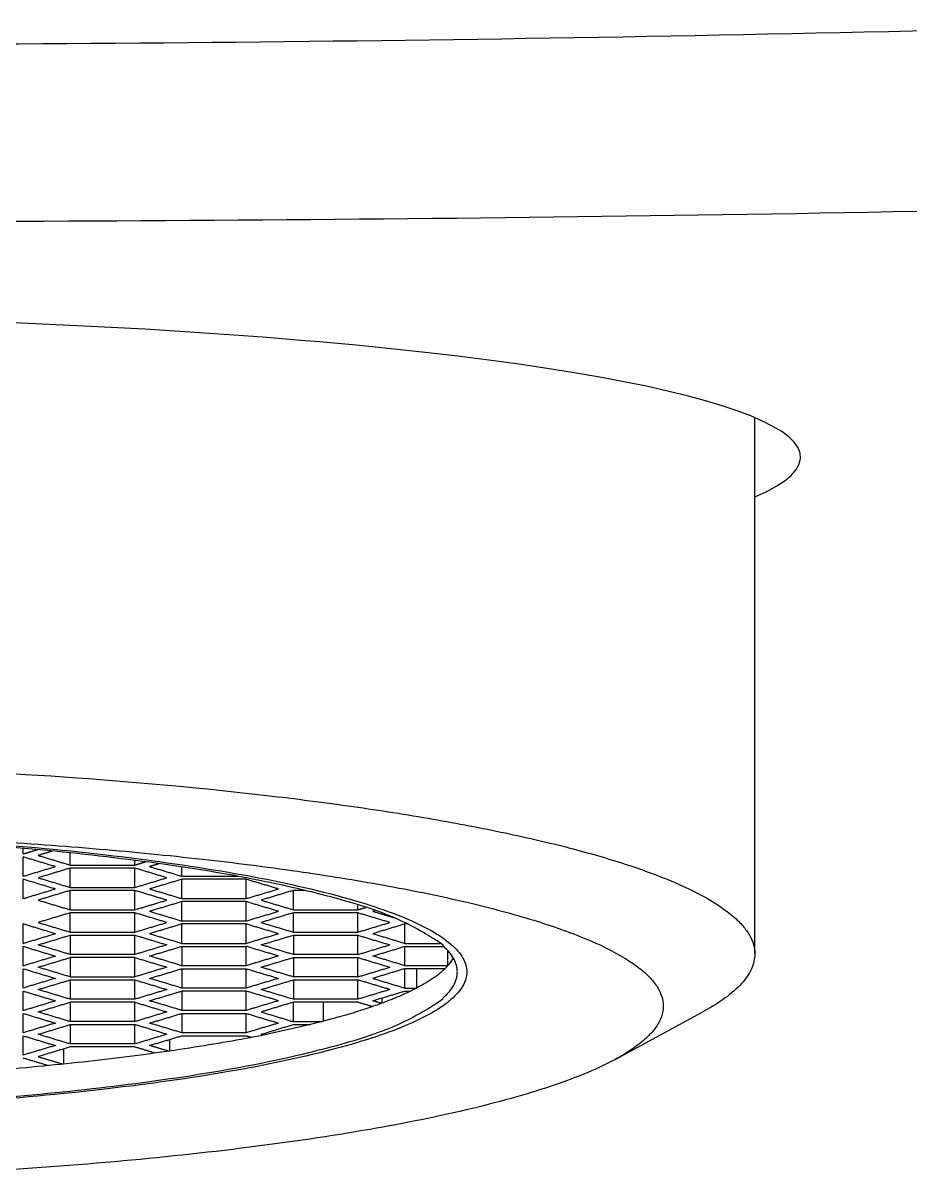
# Model space of a CAD drawing. Extents: x 47470 to 48064, y 16089 to 16509.
# Drawn here: x 47879.06 to 47888.75, y 16341.18 to 16353.83 of the extents above; entities that cross this region are included whole.
import ezdxf

# ---------------------------------------------------------------- set-up
doc = ezdxf.new("R2010")
doc.units = 0
doc.header["$LTSCALE"] = 7
doc.header["$MEASUREMENT"] = 0
doc.layers.get('0').update_dxf_attribs({"color": 2, "linetype": 'CONTINUOUS'})
doc.layers.add('DWG', color=7, linetype='CONTINUOUS')

msp = doc.modelspace()

# ---------------------------------------------------------------- linework, layer by layer
at = {"ltscale": 0.6}
for points in [[(47879.06088, 16344.75471), (47879.06088, 16344.78542), (47879.06088, 16344.81613)], [(47879.06088, 16344.75471), (47879.13913, 16344.77825), (47879.21738, 16344.80178)], [(47879.06088, 16344.51041), (47879.06088, 16344.6162), (47879.06088, 16344.72198)], [(47879.41259, 16344.6162), (47879.23674, 16344.66909), (47879.06088, 16344.72198)], [(47879.38221, 16344.7859), (47879.30316, 16344.76212), (47879.22411, 16344.73835)], [(47879.22411, 16344.73835), (47879.39997, 16344.68545), (47879.57582, 16344.63256)], [(47879.57582, 16344.63256), (47879.57582, 16344.69937), (47879.57582, 16344.76618)], [(47879.06088, 16344.51041), (47879.23674, 16344.56331), (47879.41259, 16344.6162)], [(47879.57582, 16344.59983), (47879.39997, 16344.54694), (47879.22411, 16344.49405)], [(47879.57582, 16344.63256), (47879.92753, 16344.63256), (47880.27925, 16344.63256)], [(47879.57582, 16344.38827), (47879.57582, 16344.49405), (47879.57582, 16344.59983)], [(47880.27925, 16344.59983), (47879.92753, 16344.59983), (47879.57582, 16344.59983)], [(47880.27925, 16344.63256), (47880.27925, 16344.65834), (47880.27925, 16344.68413)], [(47880.27925, 16344.63256), (47880.33888, 16344.6505), (47880.39851, 16344.66843)], [(47880.27925, 16344.38827), (47880.27925, 16344.49405), (47880.27925, 16344.59983)], [(47880.63096, 16344.49405), (47880.4551, 16344.54694), (47880.27925, 16344.59983)], [(47880.54804, 16344.64795), (47880.49526, 16344.63207), (47880.44248, 16344.6162)], [(47880.44248, 16344.6162), (47880.61833, 16344.56331), (47880.79419, 16344.51041)], [(47880.79419, 16344.51041), (47880.79419, 16344.56128), (47880.79419, 16344.61215)], [(47879.06088, 16344.26612), (47879.06088, 16344.3719), (47879.06088, 16344.47768)], [(47879.41259, 16344.3719), (47879.23674, 16344.42479), (47879.06088, 16344.47768)], [(47879.22411, 16344.49405), (47879.39997, 16344.44116), (47879.57582, 16344.38827)], [(47880.27925, 16344.38827), (47880.4551, 16344.44116), (47880.63096, 16344.49405)], [(47880.79419, 16344.47768), (47880.61833, 16344.42479), (47880.44248, 16344.3719)], [(47880.79419, 16344.51041), (47881.09997, 16344.51041), (47881.40575, 16344.51041)], [(47880.79419, 16344.26612), (47880.79419, 16344.3719), (47880.79419, 16344.47768)], [(47881.49761, 16344.47768), (47881.1459, 16344.47768), (47880.79419, 16344.47768)], [(47881.49761, 16344.26612), (47881.49761, 16344.3719), (47881.49761, 16344.47768)], [(47881.84932, 16344.3719), (47881.67347, 16344.42479), (47881.49761, 16344.47768)], [(47879.06088, 16344.26612), (47879.23674, 16344.31901), (47879.41259, 16344.3719)], [(47879.57582, 16344.35554), (47879.39997, 16344.30264), (47879.22411, 16344.24975)], [(47879.57582, 16344.38827), (47879.92753, 16344.38827), (47880.27925, 16344.38827)], [(47879.57582, 16344.14397), (47879.57582, 16344.24975), (47879.57582, 16344.35554)], [(47880.27925, 16344.35554), (47879.92753, 16344.35554), (47879.57582, 16344.35554)], [(47880.27925, 16344.14397), (47880.27925, 16344.24975), (47880.27925, 16344.35554)], [(47880.63096, 16344.24975), (47880.4551, 16344.30264), (47880.27925, 16344.35554)], [(47880.44248, 16344.3719), (47880.61833, 16344.31901), (47880.79419, 16344.26612)], [(47881.49761, 16344.26612), (47881.67347, 16344.31901), (47881.84932, 16344.3719)], [(47882.01255, 16344.35554), (47881.8367, 16344.30264), (47881.66084, 16344.24975)], [(47882.01255, 16344.14397), (47882.01255, 16344.24975), (47882.01255, 16344.35554)], [(47882.14517, 16344.35554), (47882.07886, 16344.35554), (47882.01255, 16344.35554)], [(47879.22411, 16344.24975), (47879.39997, 16344.19686), (47879.57582, 16344.14397)], [(47880.27925, 16344.14397), (47880.4551, 16344.19686), (47880.63096, 16344.24975)], [(47880.79419, 16344.23339), (47880.61833, 16344.1805), (47880.44248, 16344.1276)], [(47880.79419, 16344.26612), (47881.1459, 16344.26612), (47881.49761, 16344.26612)], [(47880.79419, 16344.02182), (47880.79419, 16344.1276), (47880.79419, 16344.23339)], [(47881.49761, 16344.23339), (47881.1459, 16344.23339), (47880.79419, 16344.23339)], [(47881.49761, 16344.02182), (47881.49761, 16344.1276), (47881.49761, 16344.23339)], [(47881.84932, 16344.1276), (47881.67347, 16344.1805), (47881.49761, 16344.23339)], [(47881.66084, 16344.24975), (47881.8367, 16344.19686), (47882.01255, 16344.14397)], [(47879.57582, 16344.11124), (47879.39997, 16344.05835), (47879.22411, 16344.00546)], [(47879.57582, 16344.14397), (47879.92753, 16344.14397), (47880.27925, 16344.14397)], [(47879.57582, 16343.89967), (47879.57582, 16344.00546), (47879.57582, 16344.11124)], [(47880.27925, 16344.11124), (47879.92753, 16344.11124), (47879.57582, 16344.11124)], [(47880.27925, 16343.89967), (47880.27925, 16344.00546), (47880.27925, 16344.11124)], [(47880.63096, 16344.00546), (47880.4551, 16344.05835), (47880.27925, 16344.11124)], [(47880.44248, 16344.1276), (47880.61833, 16344.07471), (47880.79419, 16344.02182)], [(47881.49761, 16344.02182), (47881.67347, 16344.07471), (47881.84932, 16344.1276)], [(47882.01255, 16344.11124), (47881.8367, 16344.05835), (47881.66084, 16344.00546)], [(47882.01255, 16344.14397), (47882.36426, 16344.14397), (47882.71598, 16344.14397)], [(47882.01255, 16343.89967), (47882.01255, 16344.00546), (47882.01255, 16344.11124)], [(47882.71598, 16344.11124), (47882.36426, 16344.11124), (47882.01255, 16344.11124)], [(47882.71598, 16344.14397), (47882.71598, 16344.17157), (47882.71598, 16344.19918)], [(47882.71598, 16344.14397), (47882.76023, 16344.15728), (47882.80449, 16344.17059)], [(47882.71598, 16343.89967), (47882.71598, 16344.00546), (47882.71598, 16344.11124)], [(47883.06769, 16344.00546), (47882.89183, 16344.05835), (47882.71598, 16344.11124)], [(47882.90633, 16344.13576), (47882.89277, 16344.13168), (47882.8792, 16344.1276)], [(47882.8792, 16344.1276), (47882.99574, 16344.09255), (47883.11228, 16344.0575)], [(47879.06088, 16343.77752), (47879.06088, 16343.88331), (47879.06088, 16343.98909)], [(47879.41259, 16343.88331), (47879.23674, 16343.9362), (47879.06088, 16343.98909)], [(47879.22411, 16344.00546), (47879.39997, 16343.95256), (47879.57582, 16343.89967)], [(47880.27925, 16343.89967), (47880.4551, 16343.95256), (47880.63096, 16344.00546)], [(47880.79419, 16343.98909), (47880.61833, 16343.9362), (47880.44248, 16343.88331)], [(47880.79419, 16344.02182), (47881.1459, 16344.02182), (47881.49761, 16344.02182)], [(47880.79419, 16343.77752), (47880.79419, 16343.88331), (47880.79419, 16343.98909)], [(47881.49761, 16343.98909), (47881.1459, 16343.98909), (47880.79419, 16343.98909)], [(47881.49761, 16343.77752), (47881.49761, 16343.88331), (47881.49761, 16343.98909)], [(47881.84932, 16343.88331), (47881.67347, 16343.9362), (47881.49761, 16343.98909)], [(47881.66084, 16344.00546), (47881.8367, 16343.95256), (47882.01255, 16343.89967)], [(47882.71598, 16343.89967), (47882.89183, 16343.95256), (47883.06769, 16344.00546)], [(47883.23092, 16343.98909), (47883.05506, 16343.9362), (47882.8792, 16343.88331)], [(47883.23092, 16343.77752), (47883.23092, 16343.88331), (47883.23092, 16343.98909)], [(47883.26787, 16343.98909), (47883.24939, 16343.98909), (47883.23092, 16343.98909)], [(47879.06088, 16343.77752), (47879.23674, 16343.83042), (47879.41259, 16343.88331)], [(47879.22411, 16343.76116), (47879.39997, 16343.81405), (47879.57582, 16343.86694)], [(47879.57582, 16343.89967), (47879.92753, 16343.89967), (47880.27925, 16343.89967)], [(47879.57582, 16343.86694), (47879.57582, 16343.76116), (47879.57582, 16343.65538)], [(47879.57582, 16343.86694), (47879.92753, 16343.86694), (47880.27925, 16343.86694)], [(47880.27925, 16343.65538), (47880.27925, 16343.76116), (47880.27925, 16343.86694)], [(47880.27925, 16343.86694), (47880.4551, 16343.81405), (47880.63096, 16343.76116)], [(47880.44248, 16343.88331), (47880.61833, 16343.83042), (47880.79419, 16343.77752)], [(47881.49761, 16343.77752), (47881.67347, 16343.83042), (47881.84932, 16343.88331)], [(47881.66084, 16343.76116), (47881.8367, 16343.81405), (47882.01255, 16343.86694)], [(47882.01255, 16343.89967), (47882.36426, 16343.89967), (47882.71598, 16343.89967)], [(47882.01255, 16343.86694), (47882.01255, 16343.76116), (47882.01255, 16343.65538)], [(47882.01255, 16343.86694), (47882.36426, 16343.86694), (47882.71598, 16343.86694)], [(47882.71598, 16343.65538), (47882.71598, 16343.76116), (47882.71598, 16343.86694)], [(47882.71598, 16343.86694), (47882.89183, 16343.81405), (47883.06769, 16343.76116)], [(47882.8792, 16343.88331), (47883.05506, 16343.83042), (47883.23092, 16343.77752)], [(47879.06088, 16343.53323), (47879.06088, 16343.63901), (47879.06088, 16343.7448)], [(47879.06088, 16343.7448), (47879.23674, 16343.6919), (47879.41259, 16343.63901)], [(47879.57582, 16343.65538), (47879.39997, 16343.70827), (47879.22411, 16343.76116)], [(47880.63096, 16343.76116), (47880.4551, 16343.70827), (47880.27925, 16343.65538)], [(47880.44248, 16343.63901), (47880.61833, 16343.6919), (47880.79419, 16343.7448)], [(47880.79419, 16343.77752), (47881.1459, 16343.77752), (47881.49761, 16343.77752)], [(47880.79419, 16343.7448), (47880.79419, 16343.63901), (47880.79419, 16343.53323)], [(47880.79419, 16343.7448), (47881.1459, 16343.7448), (47881.49761, 16343.7448)], [(47881.49761, 16343.53323), (47881.49761, 16343.63901), (47881.49761, 16343.7448)], [(47881.84932, 16343.63901), (47881.67347, 16343.6919), (47881.49761, 16343.7448)], [(47882.01255, 16343.65538), (47881.8367, 16343.70827), (47881.66084, 16343.76116)], [(47882.71598, 16343.65538), (47882.89183, 16343.70827), (47883.06769, 16343.76116)], [(47882.8792, 16343.63901), (47883.05506, 16343.6919), (47883.23092, 16343.7448)], [(47883.23092, 16343.77752), (47883.42419, 16343.77752), (47883.61747, 16343.77752)], [(47883.23092, 16343.53323), (47883.23092, 16343.63901), (47883.23092, 16343.7448)], [(47883.23092, 16343.7448), (47883.4429, 16343.7448), (47883.65488, 16343.7448)], [(47879.06088, 16343.53323), (47879.23674, 16343.58612), (47879.41259, 16343.63901)], [(47879.22411, 16343.51686), (47879.39997, 16343.56976), (47879.57582, 16343.62265)], [(47880.27925, 16343.65538), (47879.92753, 16343.65538), (47879.57582, 16343.65538)], [(47879.57582, 16343.62265), (47879.57582, 16343.51686), (47879.57582, 16343.41108)], [(47880.27925, 16343.62265), (47879.92753, 16343.62265), (47879.57582, 16343.62265)], [(47880.27925, 16343.41108), (47880.27925, 16343.51686), (47880.27925, 16343.62265)], [(47880.27925, 16343.62265), (47880.4551, 16343.56976), (47880.63096, 16343.51686)], [(47880.79419, 16343.53323), (47880.61833, 16343.58612), (47880.44248, 16343.63901)], [(47881.84932, 16343.63901), (47881.67347, 16343.58612), (47881.49761, 16343.53323)], [(47881.66084, 16343.51686), (47881.8367, 16343.56976), (47882.01255, 16343.62265)], [(47882.71598, 16343.65538), (47882.36426, 16343.65538), (47882.01255, 16343.65538)], [(47882.01255, 16343.62265), (47882.01255, 16343.51686), (47882.01255, 16343.41108)], [(47882.01255, 16343.62265), (47882.36426, 16343.62265), (47882.71598, 16343.62265)], [(47882.71598, 16343.41108), (47882.71598, 16343.51686), (47882.71598, 16343.62265)], [(47882.71598, 16343.62265), (47882.89183, 16343.56976), (47883.06769, 16343.51686)], [(47883.23092, 16343.53323), (47883.05506, 16343.58612), (47882.8792, 16343.63901)], [(47883.69752, 16343.70182), (47883.69752, 16343.61753), (47883.69752, 16343.53323)], [(47879.06088, 16343.28893), (47879.06088, 16343.39472), (47879.06088, 16343.5005)], [(47879.06088, 16343.5005), (47879.23674, 16343.44761), (47879.41259, 16343.39472)], [(47879.57582, 16343.41108), (47879.39997, 16343.46397), (47879.22411, 16343.51686)], [(47880.63096, 16343.51686), (47880.4551, 16343.46397), (47880.27925, 16343.41108)], [(47880.44248, 16343.39472), (47880.61833, 16343.44761), (47880.79419, 16343.5005)], [(47881.49761, 16343.53323), (47881.1459, 16343.53323), (47880.79419, 16343.53323)], [(47880.79419, 16343.5005), (47880.79419, 16343.39472), (47880.79419, 16343.28893)], [(47880.79419, 16343.5005), (47881.1459, 16343.5005), (47881.49761, 16343.5005)], [(47881.49761, 16343.28893), (47881.49761, 16343.39472), (47881.49761, 16343.5005)], [(47881.49761, 16343.5005), (47881.67347, 16343.44761), (47881.84932, 16343.39472)], [(47882.01255, 16343.41108), (47881.8367, 16343.46397), (47881.66084, 16343.51686)], [(47882.71598, 16343.41108), (47882.89183, 16343.46397), (47883.06769, 16343.51686)], [(47883.23092, 16343.5005), (47883.05506, 16343.44761), (47882.8792, 16343.39472)], [(47883.69752, 16343.53323), (47883.46422, 16343.53323), (47883.23092, 16343.53323)], [(47883.23092, 16343.28893), (47883.23092, 16343.39472), (47883.23092, 16343.5005)], [(47883.66679, 16343.5005), (47883.44885, 16343.5005), (47883.23092, 16343.5005)], [(47883.36291, 16343.29056), (47883.36291, 16343.39553), (47883.36291, 16343.5005)], [(47879.41259, 16343.39472), (47879.23674, 16343.34182), (47879.06088, 16343.28893)], [(47879.22411, 16343.27257), (47879.39997, 16343.32546), (47879.57582, 16343.37835)], [(47879.57582, 16343.41108), (47879.92753, 16343.41108), (47880.27925, 16343.41108)], [(47879.57582, 16343.37835), (47879.57582, 16343.27257), (47879.57582, 16343.16678)], [(47879.57582, 16343.37835), (47879.92753, 16343.37835), (47880.27925, 16343.37835)], [(47880.27925, 16343.16678), (47880.27925, 16343.27257), (47880.27925, 16343.37835)], [(47880.27925, 16343.37835), (47880.4551, 16343.32546), (47880.63096, 16343.27257)], [(47880.79419, 16343.28893), (47880.61833, 16343.34182), (47880.44248, 16343.39472)], [(47881.84932, 16343.39472), (47881.67347, 16343.34182), (47881.49761, 16343.28893)], [(47881.66084, 16343.27257), (47881.8367, 16343.32546), (47882.01255, 16343.37835)], [(47882.71598, 16343.41108), (47882.36426, 16343.41108), (47882.01255, 16343.41108)], [(47882.01255, 16343.37835), (47882.01255, 16343.27257), (47882.01255, 16343.16678)], [(47882.01255, 16343.37835), (47882.36426, 16343.37835), (47882.71598, 16343.37835)], [(47882.71598, 16343.16678), (47882.71598, 16343.27257), (47882.71598, 16343.37835)], [(47883.06769, 16343.27257), (47882.89183, 16343.32546), (47882.71598, 16343.37835)], [(47882.8792, 16343.39472), (47883.05506, 16343.34182), (47883.23092, 16343.28893)], [(47879.06088, 16343.04464), (47879.06088, 16343.15042), (47879.06088, 16343.2562)], [(47879.06088, 16343.2562), (47879.23674, 16343.20331), (47879.41259, 16343.15042)], [(47879.57582, 16343.16678), (47879.39997, 16343.21968), (47879.22411, 16343.27257)], [(47880.63096, 16343.27257), (47880.4551, 16343.21968), (47880.27925, 16343.16678)], [(47880.44248, 16343.15042), (47880.61833, 16343.20331), (47880.79419, 16343.2562)], [(47881.49761, 16343.28893), (47881.1459, 16343.28893), (47880.79419, 16343.28893)], [(47880.79419, 16343.2562), (47880.79419, 16343.15042), (47880.79419, 16343.04464)], [(47881.49761, 16343.2562), (47881.1459, 16343.2562), (47880.79419, 16343.2562)], [(47881.49761, 16343.04464), (47881.49761, 16343.15042), (47881.49761, 16343.2562)], [(47881.84932, 16343.15042), (47881.67347, 16343.20331), (47881.49761, 16343.2562)], [(47882.01255, 16343.16678), (47881.8367, 16343.21968), (47881.66084, 16343.27257)], [(47883.06769, 16343.27257), (47882.89183, 16343.21968), (47882.71598, 16343.16678)], [(47882.8792, 16343.15042), (47883.05506, 16343.20331), (47883.23092, 16343.2562)], [(47883.23092, 16343.28893), (47883.29536, 16343.28893), (47883.35981, 16343.28893)], [(47883.23092, 16343.2562), (47883.26293, 16343.2562), (47883.29494, 16343.2562)], [(47879.06088, 16343.04464), (47879.23674, 16343.09753), (47879.41259, 16343.15042)], [(47879.22411, 16343.02827), (47879.39997, 16343.08116), (47879.57582, 16343.13405)], [(47880.27925, 16343.16678), (47879.92753, 16343.16678), (47879.57582, 16343.16678)], [(47879.57582, 16343.13405), (47879.57582, 16343.02827), (47879.57582, 16342.92249)], [(47880.27925, 16343.13405), (47879.92753, 16343.13405), (47879.57582, 16343.13405)], [(47880.27925, 16342.92249), (47880.27925, 16343.02827), (47880.27925, 16343.13405)], [(47880.27925, 16343.13405), (47880.4551, 16343.08116), (47880.63096, 16343.02827)], [(47880.79419, 16343.04464), (47880.61833, 16343.09753), (47880.44248, 16343.15042)], [(47881.84932, 16343.15042), (47881.67347, 16343.09753), (47881.49761, 16343.04464)], [(47882.01255, 16343.13405), (47881.8367, 16343.08116), (47881.66084, 16343.02827)], [(47882.71598, 16343.16678), (47882.36426, 16343.16678), (47882.01255, 16343.16678)], [(47882.01255, 16342.92249), (47882.01255, 16343.02827), (47882.01255, 16343.13405)], [(47882.71598, 16343.13405), (47882.36426, 16343.13405), (47882.01255, 16343.13405)], [(47882.34145, 16342.92593), (47882.34145, 16343.02999), (47882.34145, 16343.13405)], [(47882.87597, 16343.08593), (47882.79597, 16343.10999), (47882.71598, 16343.13405)], [(47882.97536, 16343.1215), (47882.92728, 16343.13596), (47882.8792, 16343.15042)], [(47882.97941, 16343.18056), (47882.97941, 16343.15178), (47882.97941, 16343.123)], [(47879.06088, 16342.80034), (47879.06088, 16342.90612), (47879.06088, 16343.01191)], [(47879.06088, 16343.01191), (47879.23674, 16342.95901), (47879.41259, 16342.90612)], [(47879.57582, 16342.92249), (47879.39997, 16342.97538), (47879.22411, 16343.02827)], [(47880.63096, 16343.02827), (47880.4551, 16342.97538), (47880.27925, 16342.92249)], [(47880.44248, 16342.90612), (47880.61833, 16342.95901), (47880.79419, 16343.01191)], [(47881.49761, 16343.04464), (47881.1459, 16343.04464), (47880.79419, 16343.04464)], [(47880.79419, 16343.01191), (47880.79419, 16342.90612), (47880.79419, 16342.80034)], [(47880.79419, 16343.01191), (47881.1459, 16343.01191), (47881.49761, 16343.01191)], [(47881.49761, 16342.80034), (47881.49761, 16342.90612), (47881.49761, 16343.01191)], [(47881.49761, 16343.01191), (47881.67347, 16342.95901), (47881.84932, 16342.90612)], [(47881.66084, 16343.02827), (47881.8367, 16342.97538), (47882.01255, 16342.92249)], [(47879.41259, 16342.90612), (47879.23674, 16342.85323), (47879.06088, 16342.80034)], [(47879.22411, 16342.78397), (47879.39997, 16342.83687), (47879.57582, 16342.88976)], [(47880.27925, 16342.92249), (47879.92753, 16342.92249), (47879.57582, 16342.92249)], [(47879.57582, 16342.88976), (47879.57582, 16342.78397), (47879.57582, 16342.67819)], [(47879.57582, 16342.88976), (47879.92753, 16342.88976), (47880.27925, 16342.88976)], [(47880.27925, 16342.67819), (47880.27925, 16342.78397), (47880.27925, 16342.88976)], [(47880.63096, 16342.78397), (47880.4551, 16342.83687), (47880.27925, 16342.88976)], [(47880.79419, 16342.80034), (47880.61833, 16342.85323), (47880.44248, 16342.90612)], [(47881.84932, 16342.90612), (47881.67347, 16342.85323), (47881.49761, 16342.80034)], [(47881.66084, 16342.78397), (47881.8367, 16342.83687), (47882.01255, 16342.88976)], [(47882.01255, 16342.92249), (47882.17039, 16342.92249), (47882.32823, 16342.92249)], [(47882.01255, 16342.88976), (47882.10559, 16342.88976), (47882.19863, 16342.88976)], [(47879.06088, 16342.55604), (47879.06088, 16342.66183), (47879.06088, 16342.76761)], [(47879.06088, 16342.76761), (47879.23674, 16342.71472), (47879.41259, 16342.66183)], [(47879.57582, 16342.67819), (47879.39997, 16342.73108), (47879.22411, 16342.78397)], [(47880.63096, 16342.78397), (47880.4551, 16342.73108), (47880.27925, 16342.67819)], [(47880.44248, 16342.66183), (47880.61833, 16342.71472), (47880.79419, 16342.76761)], [(47880.66041, 16342.72737), (47880.66041, 16342.66387), (47880.66041, 16342.60037)], [(47881.49761, 16342.80034), (47881.1459, 16342.80034), (47880.79419, 16342.80034)], [(47880.79419, 16342.76761), (47881.1459, 16342.76761), (47881.49761, 16342.76761)], [(47881.49761, 16342.76761), (47881.52671, 16342.75886), (47881.55582, 16342.7501)], [(47881.68725, 16342.77603), (47881.67405, 16342.78), (47881.66084, 16342.78397)], [(47881.6948, 16342.79419), (47881.6948, 16342.78587), (47881.6948, 16342.77756)], [(47879.41259, 16342.66183), (47879.23674, 16342.60894), (47879.06088, 16342.55604)], [(47879.57582, 16342.64546), (47879.39997, 16342.59257), (47879.22411, 16342.53968)], [(47879.50671, 16342.45896), (47879.50671, 16342.54182), (47879.50671, 16342.62467)], [(47880.27925, 16342.67819), (47879.92753, 16342.67819), (47879.57582, 16342.67819)], [(47880.27925, 16342.64546), (47879.92753, 16342.64546), (47879.57582, 16342.64546)], [(47880.50316, 16342.57812), (47880.3912, 16342.61179), (47880.27925, 16342.64546)], [(47880.65122, 16342.59904), (47880.54685, 16342.63044), (47880.44248, 16342.66183)], [(47879.33271, 16342.44156), (47879.19679, 16342.48244), (47879.06088, 16342.52331)], [(47879.22411, 16342.53968), (47879.36011, 16342.49877), (47879.49611, 16342.45787)]]:
    msp.add_open_spline(points, degree=2, dxfattribs=at)
for points, weights in [([(47883.76095, 16343.61615), (47883.71158, 16343.53445), (47883.63865, 16343.47285)], [1, 0.986756824, 1]), ([(47883.75873, 16343.61997), (47883.73302, 16343.57314), (47883.69752, 16343.53323)], [1, 0.993692573485, 1]), ([(47883.54822, 16343.40184), (47883.61154, 16343.44631), (47883.66679, 16343.5005)], [1, 0.996660464943, 1])]:
    msp.add_rational_spline(points, weights, degree=2, dxfattribs=at)
msp.add_rational_spline([(47883.54806, 16343.40206), (47881.90308, 16342.24749), (47875.05367, 16342.24749), (47868.28878, 16342.24749), (47866.58519, 16343.38434)], [0.919661735513, 0.755159574898, 1, 0.75744780317, 0.91662268234], degree=2, knots=[-34.34859446, -34.34859446, -34.34859446, -18.70902166, -18.70902166, -3.2156131, -3.2156131, -3.2156131], dxfattribs=at)
at = {"layer": 'DWG'}
for p, q in [((47887.05367, 16343.66137), (47887.05367, 16349.52164)), ((47885.52811, 16342.50943), (47886.48033, 16343.02497))]:
    msp.add_line(p, q, dxfattribs=at)
msp.add_ellipse((47875.05368, 16349.08895), major_axis=(12.5, 0), ratio=0.12362477, start_param=5.99938929, end_param=9.70857016, dxfattribs=at)
for points, knots in [([(47858.16389, 16353.8315), (47863.79191, 16353.66504), (47875.05367, 16353.52295), (47886.31544, 16353.66504), (47891.94346, 16353.83152)], [0, 0, 0, 0, 0.5, 1, 1, 1, 1]), ([(47892.00249, 16351.84496), (47886.35441, 16351.69945), (47875.05367, 16351.61377), (47863.75294, 16351.69945), (47858.10486, 16351.84494)], [0, 0, 0, 0, 0.50000004, 1, 1, 1, 1]), ([(47875.05367, 16345.74515), (47875.83415, 16345.74515), (47877.36619, 16345.71945), (47879.59006, 16345.60456), (47881.34732, 16345.44538), (47882.64375, 16345.27966), (47883.51408, 16345.14379), (47884.30318, 16344.9941), (47885.00361, 16344.8321), (47885.60884, 16344.65953), (47886.11381, 16344.47817), (47886.51419, 16344.28988), (47886.77567, 16344.11809), (47886.92264, 16343.97414), (47886.99727, 16343.87176), (47887.04314, 16343.76749), (47887.05367, 16343.69579), (47887.05367, 16343.66137)], [0, 0, 0, 0, 0.18763352, 0.36827769, 0.53524539, 0.61167013, 0.68245443, 0.74698205, 0.80471838, 0.85522918, 0.89821097, 0.93354951, 0.96145069, 0.97286664, 0.98284425, 0.99172489, 1, 1, 1, 1]), ([(47866.19916, 16343.46531), (47866.19842, 16343.41195), (47866.23783, 16343.29598), (47866.38014, 16343.14454), (47866.59842, 16343.00077), (47866.89558, 16342.86124), (47867.2696, 16342.72747), (47867.90959, 16342.54593), (47868.87462, 16342.35098), (47870.20209, 16342.16777), (47871.71292, 16342.03096), (47873.35078, 16341.94677), (47875.05608, 16341.91795), (47876.76347, 16341.94696), (47878.4075, 16342.03175), (47879.92278, 16342.16979), (47881.24995, 16342.35363), (47882.21159, 16342.54951), (47882.84666, 16342.73006), (47883.21762, 16342.86388), (47883.51212, 16343.00252), (47883.72889, 16343.1461), (47883.8698, 16343.2966), (47883.92602, 16343.4649), (47883.86966, 16343.63608), (47883.72697, 16343.785), (47883.50903, 16343.9306), (47883.21175, 16344.06888), (47882.83787, 16344.20345), (47882.19777, 16344.3845), (47881.23274, 16344.57978), (47879.90523, 16344.76277), (47878.39444, 16344.89973), (47876.75656, 16344.98382), (47875.05127, 16345.0127), (47873.34387, 16344.98366), (47871.69985, 16344.89889), (47870.18455, 16344.76083), (47868.8574, 16344.577), (47867.89579, 16344.3811), (47867.26074, 16344.20056), (47866.88972, 16344.06676), (47866.59511, 16343.92805), (47866.37845, 16343.78462), (47866.2375, 16343.63384), (47866.1984, 16343.51842), (47866.19916, 16343.46531)], [0, 0, 0, 0, 0.15871653, 0.35658877, 0.61464749, 0.94123546, 1.33888563, 1.80603483, 2.93562685, 4.29016577, 5.82506217, 7.48546596, 9.20956231, 10.9408816, 12.6076934, 14.14737135, 15.5045493, 16.62579711, 17.08941372, 17.48402203, 17.80812108, 18.06434891, 18.26109442, 18.41915347, 18.57793765, 18.77584449, 19.03383747, 19.36033569, 19.75796126, 20.22514541, 21.35484564, 22.70937172, 24.2442128, 25.90463232, 27.62875964, 29.3600569, 31.02684992, 32.56656582, 33.92375331, 35.04492438, 35.50852304, 35.90316484, 36.2273505, 36.48363368, 36.6803344, 36.83832242, 36.83832242, 36.83832242, 36.83832242]), ([(47875.05367, 16345.00292), (47875.90812, 16345.00292), (47877.17573, 16344.97768), (47878.83697, 16344.89104), (47880.01656, 16344.80234), (47881.12775, 16344.69052), (47882.15527, 16344.55719), (47883.08508, 16344.40433), (47883.90451, 16344.23422), (47884.6029, 16344.04956), (47885.17099, 16343.85305), (47885.55554, 16343.67135), (47885.78649, 16343.5162), (47885.91095, 16343.40626), (47885.99903, 16343.29396), (47886.04943, 16343.1782), (47886.05882, 16343.0596), (47886.0261, 16342.94226), (47885.95436, 16342.82857), (47885.84591, 16342.71769), (47885.70125, 16342.60885), (47885.58952, 16342.54268), (47885.52819, 16342.50947)], [0, 0, 0, 0, 0.20911507, 0.31017676, 0.40709598, 0.49859164, 0.5834681, 0.66063854, 0.7291511, 0.7882232, 0.83729658, 0.87614929, 0.89185308, 0.9052496, 0.91663421, 0.9265217, 0.93570553, 0.94516834, 0.9558126, 0.96827317, 0.98293224, 1, 1, 1, 1]), ([(47887.05367, 16343.66137), (47887.05367, 16343.6062), (47887.02412, 16343.48576), (47886.9053, 16343.32176), (47886.71927, 16343.16415), (47886.56659, 16343.07168), (47886.48033, 16343.02497)], [0, 0, 0, 0, 0.18537654, 0.40215969, 0.67039603, 1, 1, 1, 1]), ([(47885.52819, 16342.50947), (47885.43182, 16342.45729), (47885.21577, 16342.35653), (47884.85506, 16342.22145), (47884.43404, 16342.09138), (47883.76257, 16341.91745), (47882.79147, 16341.72445), (47881.48636, 16341.53379), (47880.02253, 16341.37994), (47877.86224, 16341.22632), (47876.19049, 16341.18266), (47875.05367, 16341.18266)], [0, 0, 0, 0, 0.03096011, 0.06722531, 0.10874738, 0.15538718, 0.26312792, 0.38823978, 0.52789868, 0.67884256, 1, 1, 1, 1])]:
    msp.add_open_spline(points, degree=3, knots=knots, dxfattribs=at)
msp.add_rational_spline([(47866.30318, 16343.46531), (47866.30318, 16344.98482), (47875.05367, 16344.98482), (47883.80417, 16344.98482), (47883.80417, 16343.46531), (47883.80417, 16341.94581), (47875.05367, 16341.94581), (47866.30318, 16341.94581), (47866.30318, 16343.46531)], [1, 0.707106781187, 1, 0.707106781187, 1, 0.707106781187, 1, 0.707106781187, 1], degree=2, knots=[-74.83608666, -74.83608666, -74.83608666, -56.12706499, -56.12706499, -37.41804333, -37.41804333, -18.70902166, -18.70902166, 0, 0, 0], dxfattribs=at)

doc.saveas('drawing.dxf')
